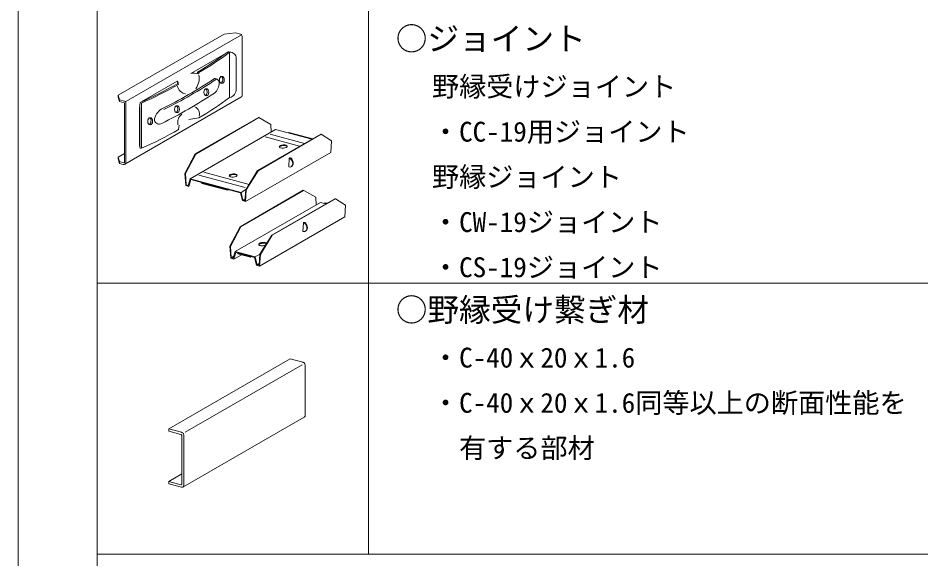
# Model space of a CAD drawing. Units: millimetres on the paper. Extents: x -195 to 195, y -140 to 138.
# Drawn here: x -195 to -145.09, y 78.38 to 108.31 of the extents above; entities that cross this region are included whole.
import ezdxf
from ezdxf.enums import TextEntityAlignment as Align

# ---------------------------------------------------------------- set-up
doc = ezdxf.new("R2010")
doc.units = ezdxf.units.MM
for name, color, linetype, lineweight in [('0-2_野縁受け', 3, 'Continuous', 18), ('0-B_補強金具・金具・その他', 3, 'Continuous', 18), ('F-2_野縁受け', 3, 'Continuous', 18), ('F-3_野縁', 7, 'Continuous', 18), ('F-4_ブレース・補強材', 4, 'Continuous', 9)]:
    doc.layers.add(name, color=color, linetype=linetype, lineweight=lineweight)
doc.layers.add('0-6_文字', color=7, linetype='Continuous')
doc.styles.add('ＭＳ ゴシック', font='')
doc.styles.get('ＭＳ ゴシック').set_extended_font_data('MS Gothic')

msp = doc.modelspace()

# ---------------------------------------------------------------- linework, layer by layer
at = {"layer": '0-2_野縁受け'}
for p, q in [((-186.662, 85.575), (-179.954, 89.448)), ((-179.259, 89.261), (-179.954, 89.448)), ((-185.753, 85.394), (-179.29, 89.126)), ((-179.12, 86.344), (-179.12, 89.064)), ((-185.884, 82.358), (-179.177, 86.23)), ((-186.662, 85.575), (-186.662, 85.479)), ((-185.939, 85.189), (-185.939, 82.533)), ((-185.827, 82.471), (-185.827, 85.191)), ((-186.662, 82.663), (-185.939, 83.081)), ((-186.662, 82.631), (-186.662, 82.535))]:
    msp.add_line(p, q, dxfattribs=at)
for points in [[(-179.12, 89.064), (-179.122, 89.092), (-179.128, 89.121), (-179.139, 89.149), (-179.152, 89.175), (-179.17, 89.2), (-179.189, 89.221), (-179.211, 89.239), (-179.235, 89.252), (-179.259, 89.261)], [(-179.177, 86.23), (-179.158, 86.244), (-179.143, 86.261), (-179.132, 86.283), (-179.124, 86.307), (-179.12, 86.334), (-179.12, 86.344)], [(-185.966, 85.389), (-186.662, 85.575), (-186.662, 85.447), (-185.994, 85.268)], [(-185.827, 85.191), (-185.829, 85.22), (-185.836, 85.248), (-185.846, 85.276), (-185.86, 85.303), (-185.877, 85.327), (-185.897, 85.349), (-185.919, 85.366), (-185.942, 85.38), (-185.966, 85.389)], [(-185.939, 85.189), (-185.939, 85.201), (-185.942, 85.212), (-185.946, 85.223), (-185.952, 85.234), (-185.958, 85.244), (-185.966, 85.252), (-185.975, 85.259), (-185.985, 85.265), (-185.994, 85.268)], [(-185.966, 82.349), (-186.662, 82.535), (-186.662, 82.663), (-185.994, 82.484)], [(-185.994, 82.484), (-185.985, 82.482), (-185.975, 82.483), (-185.966, 82.485), (-185.958, 82.49), (-185.952, 82.496), (-185.946, 82.503), (-185.942, 82.512), (-185.939, 82.522), (-185.939, 82.533)], [(-185.966, 82.349), (-185.942, 82.345), (-185.919, 82.346), (-185.897, 82.351), (-185.877, 82.362), (-185.86, 82.377), (-185.846, 82.396), (-185.836, 82.419), (-185.829, 82.444), (-185.827, 82.471)]]:
    msp.add_lwpolyline(points, dxfattribs=at)
at = {"layer": '0-B_補強金具・金具・その他'}
for p, q in [((-189.462, 104.036), (-183.598, 107.421)), ((-189.033, 103.687), (-182.649, 107.373)), ((-183.598, 107.421), (-182.974, 107.488)), ((-182.705, 107.416), (-182.974, 107.488)), ((-182.616, 104.029), (-182.616, 107.3)), ((-183.306, 106.41), (-183.393, 106.434)), ((-183.306, 106.41), (-183.306, 103.91)), ((-183.277, 106.424), (-183.19, 106.4)), ((-185.453, 105.244), (-183.661, 106.279)), ((-182.941, 106.077), (-182.941, 104.364)), ((-185.086, 105.31), (-184.999, 105.286)), ((-188.16, 103.682), (-186.196, 104.815)), ((-186.165, 104.686), (-186.129, 104.633)), ((-189.462, 104.036), (-189.462, 103.936)), ((-189.462, 103.936), (-189.391, 103.683)), ((-189.093, 100.22), (-182.676, 103.925)), ((-189.122, 103.711), (-189.391, 103.783)), ((-189.135, 103.615), (-189.391, 103.683)), ((-189.12, 103.595), (-189.12, 100.317)), ((-189.033, 100.324), (-189.033, 103.595)), ((-188.17, 103.602), (-188.17, 101.102)), ((-188.284, 103.055), (-188.284, 101.355)), ((-188.196, 101.343), (-188.196, 103.079)), ((-186.129, 102.133), (-186.098, 102.372)), ((-185.551, 102.688), (-184.999, 102.786)), ((-185.208, 100.792), (-181.716, 102.808)), ((-185.177, 100.783), (-181.685, 102.799)), ((-181.716, 102.808), (-181.685, 102.799)), ((-181.03, 102.419), (-181.685, 102.799)), ((-181.004, 102), (-181.03, 102.419)), ((-185.484, 99.414), (-180.772, 102.134)), ((-181.762, 99.868), (-178.27, 101.884)), ((-181.731, 99.86), (-178.239, 101.876)), ((-181.065, 101.885), (-179.156, 101.373)), ((-178.768, 101.597), (-180.772, 102.134)), ((-181.342, 101.725), (-179.433, 101.213)), ((-177.716, 100.875), (-177.675, 101.52)), ((-188.258, 101.115), (-188.17, 101.102)), ((-182.427, 98.155), (-177.716, 100.875)), ((-189.462, 100.616), (-189.12, 100.813)), ((-189.462, 100.616), (-189.462, 100.516)), ((-189.462, 100.516), (-189.391, 100.263)), ((-189.146, 100.297), (-189.391, 100.363)), ((-185.772, 99.708), (-185.208, 100.792)), ((-185.741, 99.699), (-185.177, 100.783)), ((-185.208, 100.792), (-185.177, 100.783)), ((-180.005, 100.549), (-180.036, 100.07)), ((-180.005, 100.549), (-179.978, 100.565)), ((-189.185, 100.208), (-189.391, 100.263)), ((-182.417, 98.808), (-181.762, 99.868)), ((-182.386, 98.8), (-181.731, 99.86)), ((-181.731, 99.86), (-181.762, 99.868)), ((-179.904, 100.08), (-179.876, 100.096)), ((-185.703, 99.073), (-185.741, 99.699)), ((-185.588, 99.042), (-185.484, 99.414)), ((-185.557, 98.994), (-185.453, 99.366)), ((-184.931, 99.266), (-185.484, 99.414)), ((-184.931, 99.226), (-185.453, 99.366)), ((-185, 99.613), (-182.446, 98.928)), ((-184.723, 99.773), (-182.233, 99.105)), ((-185.731, 99.04), (-185.557, 98.994)), ((-185.703, 99.073), (-185.588, 99.042)), ((-184.931, 99.266), (-182.675, 98.662)), ((-184.931, 99.226), (-182.706, 98.63)), ((-184.844, 99.196), (-184.788, 99.228)), ((-182.722, 96.762), (-179.23, 98.778)), ((-182.706, 98.63), (-182.601, 98.202)), ((-182.675, 98.662), (-182.415, 98.811)), ((-182.675, 98.662), (-182.57, 98.234)), ((-182.456, 98.203), (-182.417, 98.808)), ((-182.427, 98.155), (-182.386, 98.8)), ((-182.386, 98.8), (-182.417, 98.808)), ((-179.23, 98.778), (-179.199, 98.77)), ((-182.998, 95.384), (-178.286, 98.104)), ((-182.427, 98.155), (-182.601, 98.202)), ((-182.57, 98.234), (-182.449, 98.303)), ((-182.456, 98.203), (-182.57, 98.234)), ((-180.98, 96.295), (-177.488, 98.311)), ((-180.949, 96.287), (-177.457, 98.303)), ((-177.985, 98.024), (-178.286, 98.104)), ((-177.457, 98.303), (-177.488, 98.311)), ((-176.893, 97.947), (-177.457, 98.303)), ((-176.934, 97.302), (-176.893, 97.947)), ((-181.645, 94.582), (-176.934, 97.302)), ((-179.223, 96.975), (-179.254, 96.496)), ((-179.223, 96.975), (-179.196, 96.991)), ((-183.286, 95.678), (-182.722, 96.762)), ((-183.255, 95.67), (-182.691, 96.754)), ((-179.122, 96.506), (-179.094, 96.522)), ((-181.635, 95.235), (-180.98, 96.295)), ((-181.604, 95.227), (-180.949, 96.287)), ((-180.949, 96.287), (-180.98, 96.295)), ((-183.216, 95.043), (-183.255, 95.67)), ((-183.102, 95.012), (-182.998, 95.384)), ((-182.445, 95.236), (-182.998, 95.384)), ((-182.445, 95.196), (-182.967, 95.336)), ((-183.216, 95.043), (-183.069, 95.128)), ((-183.216, 95.043), (-183.102, 95.012)), ((-183.071, 94.964), (-182.653, 95.205)), ((-182.844, 95.257), (-182.844, 95.297)), ((-182.844, 95.257), (-182.157, 95.072)), ((-182.101, 95.144), (-182.157, 95.112)), ((-182.157, 95.112), (-182.157, 95.072)), ((-182.101, 95.104), (-182.157, 95.072)), ((-182.101, 95.144), (-182.101, 95.104)), ((-181.893, 95.088), (-181.635, 95.237)), ((-181.674, 94.63), (-181.635, 95.235)), ((-181.645, 94.582), (-181.604, 95.227)), ((-181.604, 95.227), (-181.635, 95.235)), ((-181.645, 94.582), (-181.819, 94.629)), ((-181.788, 94.66), (-181.667, 94.73)), ((-181.674, 94.63), (-181.788, 94.66))]:
    msp.add_line(p, q, dxfattribs=at)
for points in [[(-189.462, 104.036), (-189.391, 103.783), (-189.391, 103.683)], [(-180.077, 101.948), (-180.022, 101.98), (-178.712, 101.629)], [(-177.675, 101.52), (-178.239, 101.876), (-178.27, 101.884)], [(-189.462, 100.616), (-189.391, 100.363), (-189.391, 100.263)], [(-185.731, 99.04), (-185.772, 99.708), (-185.741, 99.699)], [(-183.426, 98.816), (-183.37, 98.848), (-183.37, 98.808), (-183.426, 98.776)], [(-182.722, 96.762), (-182.691, 96.754), (-179.199, 98.77)], [(-178.518, 97.971), (-178.544, 98.39), (-179.199, 98.77)], [(-178.078, 98.049), (-178.022, 98.081), (-177.93, 98.056)], [(-179.254, 96.496), (-179.218, 96.488), (-179.183, 96.487), (-179.15, 96.494), (-179.119, 96.508), (-179.092, 96.529), (-179.069, 96.556), (-179.052, 96.589), (-179.04, 96.626), (-179.034, 96.667), (-179.034, 96.709), (-179.041, 96.753), (-179.054, 96.796), (-179.072, 96.837), (-179.095, 96.875), (-179.123, 96.909), (-179.154, 96.937), (-179.188, 96.96), (-179.223, 96.975)], [(-179.094, 96.522), (-179.066, 96.543), (-179.043, 96.57), (-179.025, 96.602), (-179.013, 96.639), (-179.007, 96.679), (-179.006, 96.721), (-179.013, 96.765), (-179.025, 96.808), (-179.042, 96.849), (-179.065, 96.888), (-179.093, 96.922), (-179.123, 96.951), (-179.157, 96.974), (-179.192, 96.99), (-179.196, 96.991)], [(-179.076, 96.902), (-179.085, 96.934), (-179.099, 96.96), (-179.116, 96.979), (-179.138, 96.99), (-179.163, 96.994), (-179.19, 96.99), (-179.191, 96.99)], [(-181.263, 95.837), (-181.278, 95.85), (-181.298, 95.863), (-181.325, 95.873), (-181.355, 95.881), (-181.39, 95.886), (-181.427, 95.889), (-181.465, 95.888), (-181.504, 95.885), (-181.542, 95.88), (-181.577, 95.871), (-181.61, 95.861), (-181.639, 95.848), (-181.662, 95.834), (-181.68, 95.819), (-181.692, 95.803), (-181.697, 95.787), (-181.696, 95.771), (-181.687, 95.756), (-181.672, 95.742), (-181.652, 95.73), (-181.626, 95.72), (-181.595, 95.712), (-181.56, 95.707), (-181.523, 95.704), (-181.485, 95.704), (-181.446, 95.707), (-181.409, 95.713), (-181.373, 95.721), (-181.34, 95.732), (-181.324, 95.738)], [(-181.279, 95.811), (-181.3, 95.823), (-181.326, 95.833), (-181.357, 95.841), (-181.392, 95.846), (-181.429, 95.849), (-181.467, 95.848), (-181.506, 95.845), (-181.544, 95.839), (-181.579, 95.831), (-181.612, 95.82), (-181.64, 95.808), (-181.664, 95.794), (-181.681, 95.778), (-181.692, 95.763)], [(-183.245, 95.011), (-183.286, 95.678), (-183.255, 95.67)], [(-183.245, 95.011), (-183.071, 94.964), (-182.967, 95.336)], [(-182.789, 95.329), (-182.844, 95.297), (-182.157, 95.112)], [(-182.445, 95.236), (-181.893, 95.088), (-181.788, 94.66)], [(-182.445, 95.196), (-181.923, 95.057), (-181.819, 94.629)]]:
    msp.add_lwpolyline(points, dxfattribs=at)
msp.add_lwpolyline([(-183.426, 98.776), (-184.844, 99.156), (-184.844, 99.196), (-183.426, 98.816)], close=True, dxfattribs=at)
for centre, radius, start, end in [((-182.736, 107.3), 0.12, 0, 75), ((-195.349, 122.599), 20.106, 300.6952, 306.4878), ((-194.133, 120.876), 18.068, 300.3682, 306.8147), ((-183.364, 106.099), 0.336, 75, 94.8955), ((-183.277, 106.075), 0.336, 0.1952, 94.8955), ((-198.686, 126.78), 26.226, 296.3337, 303.6663), ((-198.573, 126.75), 26.226, 296.3337, 303.6663), ((-185.292, 104.63), 0.635, 66.0687, 104.7533), ((-185.989, 104.966), 1.001, 325.1697, 10.3008), ((-185.155, 105.266), 0.0821, 344.1417, 31.9404), ((-185.113, 105.294), 0.115, 313.5456, 356.1921), ((-184.112, 104.72), 0.235, 357.1458, 98.6879), ((-198.746, 126.925), 25.551, 294.2374, 299.4974), ((-197.203, 124.014), 22.321, 293.873, 299.7434), ((-186.678, 104.535), 0.557, 10.1951, 30.2261), ((-187.422, 104.454), 1.278, 10.4476, 16.433), ((-185.656, 104.642), 0.541, 191.563, 260.3379), ((-184.592, 104.712), 0.715, 308.4534, 359.7098), ((-183.413, 104.37), 0.472, 283.1342, 0.7399), ((-198.686, 125.98), 26.226, 296.3337, 303.6663), ((-194.133, 118.376), 18.068, 300.3682, 306.8147), ((-182.736, 104.029), 0.12, 300, 0), ((-189.14, 103.595), 0.02, 0, 75), ((-189.153, 103.595), 0.12, 0, 75), ((-182.695, 103.074), 5.589, 174.3312, 180.1872), ((-182.607, 103.061), 5.589, 174.4401, 180.1872), ((-185.39, 103.007), 0.415, 341.6813, 67.7536), ((-186.672, 102.581), 0.792, 118.7133, 175.7852), ((-185.599, 102.527), 0.577, 126.5323, 192.3556), ((-187.196, 102.711), 0.276, 195.0947, 301.3095), ((-197.203, 121.514), 22.321, 293.873, 299.7434), ((-187.274, 101.344), 1.01, 179.3727, 193.1078), ((-187.186, 101.332), 1.01, 179.3727, 193.1078), ((-189.153, 100.324), 0.12, 255, 0), ((-189.14, 100.317), 0.02, 255, 0)]:
    msp.add_arc(centre, radius, start, end, dxfattribs=at)
for centre, major_axis, ratio in [((-183.734, 104.879), (0, 0.2), 0.675), ((-184.594, 104.197), (0, 0.2), 0.675), ((-186.212, 103.255), (0, 0.2), 0.675), ((-187.697, 102.591), (0, 0.2), 0.675), ((-180.338, 101.198), (0.222, 0.016), 0.410193), ((-183.109, 99.598), (0.222, 0.016), 0.410193)]:
    msp.add_ellipse(centre, major_axis=major_axis, ratio=ratio, dxfattribs=at)
for centre, major_axis, ratio, start_param, end_param in [((-183.821, 104.902), (0, 0.2), 0.675, 3.295999, 5.770916), ((-184.681, 104.22), (0, 0.2), 0.675, 3.295999, 5.770916), ((-186.299, 103.278), (0, 0.2), 0.675, 3.295999, 5.770916), ((-187.784, 102.615), (0, 0.2), 0.675, 3.295999, 5.770916), ((-180.338, 101.158), (0.222, 0.016), 0.410193, 0.190319, 2.891672), ((-180.021, 100.309), (-0.101, 0.237), 0.751651, 2.549816, 5.691408), ((-179.993, 100.325), (-0.101, 0.237), 0.751651, 3.231957, 5.691408), ((-180.021, 100.309), (-0.106, -0.252), 0.512606, 2.482083, 3.534893), ((-183.109, 99.558), (0.222, 0.016), 0.410193, 0.190319, 2.891672)]:
    msp.add_ellipse(centre, major_axis=major_axis, ratio=ratio, start_param=start_param, end_param=end_param, dxfattribs=at)
at = {"layer": 'F-2_野縁受け'}
for p, q in [((-190.619, 123.637), (-190.619, 48.637)), ((-190.619, 93.637), (-1.619, 93.637)), ((-190.619, 78.637), (-1.619, 78.637))]:
    msp.add_line(p, q, dxfattribs=at)
at = {"layer": 'F-3_野縁', "color": 3}
msp.add_lwpolyline([(-195, 137.5), (-195, -137.5), (195, -137.5)], dxfattribs=at)
at = {"layer": 'F-4_ブレース・補強材'}
msp.add_line((-175.619, 123.637), (-175.619, 78.637), dxfattribs=at)

# ---------------------------------------------------------------- texts
at = {"layer": '0-6_文字', "style": 'ＭＳ ゴシック'}
for s, height, p in [('○ジョイント', 1.283, (-174.119, 106.137)), ('野縁受けジョイント', 1.1, (-172.119, 103.637)), ('・CC-19用ジョイント', 1.1, (-172.119, 101.137)), ('野縁ジョイント', 1.1, (-172.119, 98.637)), ('・CW-19ジョイント', 1.1, (-172.119, 96.137)), ('・CS-19ジョイント', 1.1, (-172.119, 93.637)), ('○野縁受け繋ぎ材', 1.283, (-174.119, 91.137)), ('・C-40ｘ20ｘ1.6', 1.1, (-172.119, 88.637)), ('・C-40ｘ20ｘ1.6同等以上の断面性能を', 1.1, (-172.119, 86.137)), ('  有する部材', 1.1, (-172.119, 83.637))]:
    msp.add_text(s, height=height, dxfattribs=at).set_placement(p, align=Align.BOTTOM_LEFT)

doc.saveas('drawing.dxf')
